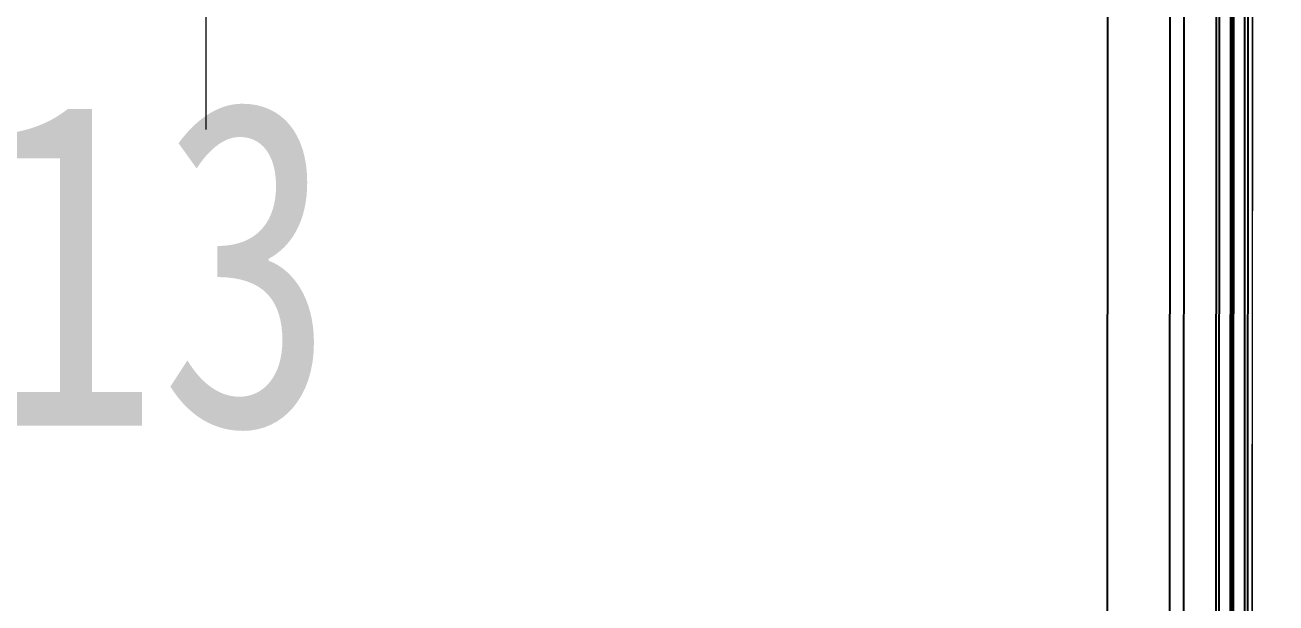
# Model space of a CAD drawing. Header units: millimetres. Extents: x 845401 to 948039, y 511594 to 550263.
# Drawn here: x 922609.1 to 923012.5, y 536268.2 to 536454.5 of the extents above; entities that cross this region are included whole.
import ezdxf

# ---------------------------------------------------------------- set-up
doc = ezdxf.new("R2010")
doc.units = ezdxf.units.MM
doc.layers.add('00', color=7, linetype='Continuous')
doc.layers.add('A-剖-0.10mm.......SECT-L01', color=255, linetype='Continuous', lineweight=18)
doc.styles.add('宋体', font='simsun.ttc', dxfattribs={"width": 0.8, "height": 700})

# ---------------------------------------------------------------- blocks, each defined once
blk = doc.blocks.new('装车区五面扫俯视图20210323')
at = {"color": 7, "linetype": 'Continuous', "lineweight": 25}
for p, q in [((145484.03, 86474.89), (145484.03, 84114.89)), ((145488.53, 86474.89), (145488.53, 84114.89)), ((145498.93, 86474.89), (145498.93, 84114.89)), ((145499.93, 86474.89), (145499.93, 84114.89)), ((145503.51, 86474.89), (145503.51, 84114.89)), ((145504.03, 86474.89), (145504.03, 84114.89)), ((145504.55, 86474.89), (145504.55, 84114.89)), ((145508.13, 86474.89), (145508.13, 84114.89)), ((145509.13, 86474.89), (145509.13, 84114.89)), ((145464.03, 84694.89), (145464.03, 85894.89))]:
    blk.add_line(p, q, dxfattribs=at)
blk = doc.blocks.new('*U100487')
at = {"color": 1}
blk.add_lwpolyline([(0, -630), (1499.91, -630), (1499.91, 630), (0, 630)], close=True, dxfattribs=at)
at = {"color": 4}
blk.add_lwpolyline([(0, -600), (1499.91, -600), (1499.91, 600), (0, 600)], close=True, dxfattribs=at)
for tag, p in [('设备编号', (485.24, 55.29)), ('设备高度', (489.75, -155.56))]:
    blk.add_attdef(tag, p, '', height=100)
at = {"flags": 1}
blk.add_attdef('设备类型', (1099.76, -37.08), '', height=100, dxfattribs=at)
blk = doc.blocks.new('C线')
at = {"color": 4, "rotation": 359.9712527628268}
blk.add_blockref('装车区五面扫俯视图20210323', (859321.43, 390250.68, 12.69), dxfattribs=at)
at = {"layer": 'A-剖-0.10mm.......SECT-L01', "color": 1, "rotation": 359.9712527628268}
blk.add_blockref('*U100487', (1003375.02, 475473.06, 12.69), dxfattribs=at)
at = {"layer": 'A-剖-0.10mm.......SECT-L01', "color": 1, "insert": (1004065.01, 475268.16, -3.59), "char_height": 105, "width": 1150.1782, "attachment_point": 1, "style": '宋体'}
blk.add_mtext('J01Z-C-13', dxfattribs=at)
blk = doc.blocks.new('BC线平台')
at = {"layer": 'A-剖-0.10mm.......SECT-L01'}
h = blk.add_hatch(dxfattribs=at)
h.set_pattern_fill('CROSS', color=2, scale=50)
h.set_pattern_definition([(0, (691447.87, 341554.85), (317.5, 317.5), [158.75, -476.25]), (90, (691527.24, 341475.47), (-317.5, 317.5), [158.75, -476.25])])
h.paths.add_polyline_path([(791174.13, 370096.42), (802932.03, 370096.42), (802932.03, 366396.42), (791174.13, 366396.42)])

msp = doc.modelspace()

# ---------------------------------------------------------------- block references
at = {"layer": '00'}
for name, p in [('BC线平台', (120688.34, 168041.31, -0.98)), ('C线', (-81869.83, 61162.22))]:
    msp.add_blockref(name, p, dxfattribs=at)

doc.saveas('drawing.dxf')
